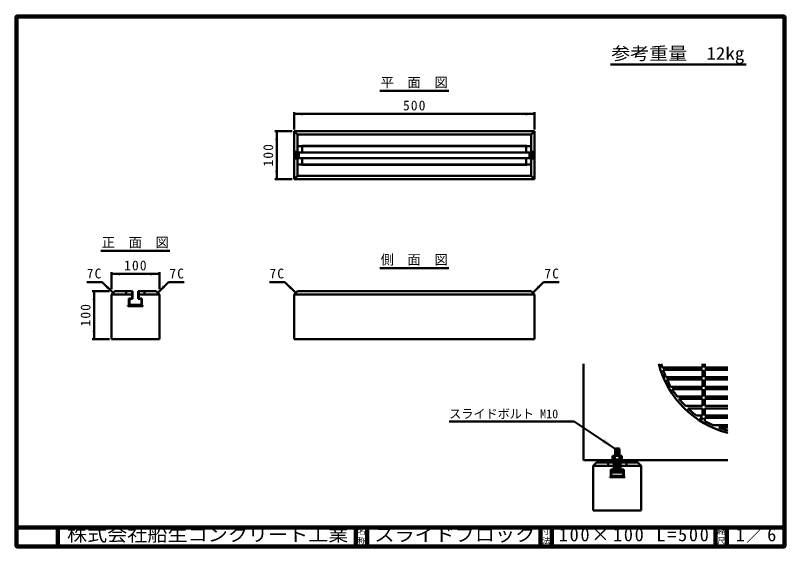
# Model space of a CAD drawing. Units: millimetres, scale not verified. Extents: x 100 to 4105, y 100 to 2870.
import ezdxf
from ezdxf.enums import TextEntityAlignment as Align

# ---------------------------------------------------------------- set-up
doc = ezdxf.new("R2010")
doc.units = ezdxf.units.MM
doc.header["$LTSCALE"] = 5
doc.layers.add('V-nasSTD', color=7, linetype='Continuous', lineweight=50)
doc.styles.add('ＭＳ ゴシック', font='')
doc.styles.get('ＭＳ ゴシック').set_extended_font_data('MS Gothic')

msp = doc.modelspace()

# ---------------------------------------------------------------- hatches: boundary and pattern name
at = {"layer": 'V-nasSTD'}
for points in [[(1593.95, 2364.342), (1548.95, 2356.842), (1593.95, 2349.342)], [(2753.95, 2349.342), (2798.95, 2356.842), (2753.95, 2364.342)], [(1466.45, 2221.842), (1458.95, 2266.842), (1451.45, 2221.842)], [(1451.45, 2061.842), (1458.95, 2016.842), (1466.45, 2061.842)], [(643.95, 1531.842), (598.95, 1524.342), (643.95, 1516.842)], [(803.95, 1516.842), (848.95, 1524.342), (803.95, 1531.842)], [(581.184, 1462.715), (607.7, 1425.592), (570.577, 1452.108)], [(866.717, 1462.715), (840.2, 1425.592), (877.323, 1452.108)], [(1531.184, 1462.715), (1557.7, 1425.592), (1520.577, 1452.108)], [(2816.717, 1462.715), (2790.2, 1425.592), (2827.323, 1452.108)], [(516.45, 1389.342), (508.95, 1434.342), (501.45, 1389.342)], [(501.45, 1229.342), (508.95, 1184.342), (516.45, 1229.342)], [(3150.028, 645.639), (3156.929, 656.061), (3163.831, 666.484), (3219.463, 614.654)]]:
    msp.add_hatch(color=256, dxfattribs=at).paths.add_polyline_path(points)

# ---------------------------------------------------------------- linework, layer by layer
at = {"layer": 'V-nasSTD', "lineweight": 100}
for p, q in [((105, 2865), (105, 105)), ((4100, 2865), (105, 2865)), ((4100, 105), (4100, 2865)), ((105, 205), (4100, 205)), ((320, 205), (320, 105)), ((1870, 205), (1870, 105)), ((1930, 205), (1930, 105)), ((2830, 205), (2830, 105)), ((2890, 205), (2890, 105)), ((3740, 205), (3740, 105)), ((3800, 205), (3800, 105)), ((105, 105), (4100, 105))]:
    msp.add_line(p, q, dxfattribs=at)
at = {"layer": 'V-nasSTD'}
for p, q in [((3194, 2615), (3900, 2615)), ((1994.45, 2476.842), (2353.45, 2476.842)), ((1548.95, 2366.842), (1548.95, 2276.842)), ((2798.95, 2366.842), (2798.95, 2276.842)), ((2798.95, 2356.842), (1548.95, 2356.842)), ((1538.95, 2266.842), (1448.95, 2266.842)), ((1458.95, 2266.842), (1458.95, 2016.842)), ((2798.95, 2266.842), (1548.95, 2266.842)), ((1548.95, 2266.842), (1548.95, 2016.842)), ((1566.45, 2249.342), (1548.95, 2266.842)), ((2781.45, 2249.342), (1566.45, 2249.342)), ((1566.45, 2249.342), (1566.45, 2189.342)), ((2798.95, 2266.842), (2781.45, 2249.342)), ((2781.45, 2249.342), (2781.45, 2189.342)), ((2798.95, 2016.842), (2798.95, 2266.842)), ((1566.45, 2159.342), (1566.45, 2189.342)), ((1588.95, 2189.342), (1566.45, 2189.342)), ((1588.95, 2191.842), (2758.95, 2191.842)), ((1588.95, 2189.342), (1588.95, 2191.842)), ((1591.45, 2189.342), (2756.45, 2189.342)), ((1591.45, 2156.842), (1591.45, 2189.342)), ((2756.45, 2156.842), (2756.45, 2189.342)), ((2758.95, 2189.342), (2758.95, 2191.842)), ((2758.95, 2189.342), (2781.45, 2189.342)), ((2781.45, 2159.342), (2781.45, 2189.342)), ((1566.45, 2159.342), (1548.95, 2159.342)), ((2798.95, 2156.842), (1548.95, 2156.842)), ((1548.95, 2149.342), (1573.95, 2149.342)), ((1573.95, 2146.842), (1548.95, 2146.842)), ((1548.95, 2136.842), (1573.95, 2136.842)), ((1573.95, 2134.342), (1548.95, 2134.342)), ((2798.95, 2126.842), (1548.95, 2126.842)), ((1566.45, 2124.342), (1548.95, 2124.342)), ((1566.45, 2124.342), (1566.45, 2094.342)), ((1573.95, 2156.842), (1573.95, 2126.842)), ((1591.45, 2126.842), (1591.45, 2094.342)), ((2756.45, 2126.842), (2756.45, 2094.342)), ((2773.95, 2156.842), (2773.95, 2126.842)), ((2798.95, 2149.342), (2773.95, 2149.342)), ((2773.95, 2146.842), (2798.95, 2146.842)), ((2798.95, 2136.842), (2773.95, 2136.842)), ((2773.95, 2134.342), (2798.95, 2134.342)), ((2781.45, 2159.342), (2798.95, 2159.342)), ((2781.45, 2124.342), (2798.95, 2124.342)), ((2781.45, 2124.342), (2781.45, 2094.342)), ((1588.95, 2094.342), (1566.45, 2094.342)), ((1566.45, 2034.342), (1566.45, 2094.342)), ((1588.95, 2094.342), (1588.95, 2091.842)), ((1588.95, 2091.842), (2758.95, 2091.842)), ((1591.45, 2094.342), (2756.45, 2094.342)), ((2758.95, 2094.342), (2781.45, 2094.342)), ((2758.95, 2094.342), (2758.95, 2091.842)), ((2781.45, 2094.342), (2781.45, 2034.342)), ((1538.95, 2016.842), (1448.95, 2016.842)), ((1566.45, 2034.342), (1548.95, 2016.842)), ((1548.95, 2016.842), (2798.95, 2016.842)), ((2781.45, 2034.342), (1566.45, 2034.342)), ((2781.45, 2034.342), (2798.95, 2016.842)), ((544.45, 1644.342), (903.45, 1644.342)), ((598.95, 1534.342), (598.95, 1444.342)), ((848.95, 1524.342), (598.95, 1524.342)), ((848.95, 1534.342), (848.95, 1444.342)), ((1994.45, 1554.342), (2353.45, 1554.342)), ((551.132, 1482.16), (471.132, 1482.16)), ((607.7, 1425.592), (551.132, 1482.16)), ((840.2, 1425.592), (896.769, 1482.16)), ((896.769, 1482.16), (976.769, 1482.16)), ((1501.132, 1482.16), (1421.132, 1482.16)), ((1557.7, 1425.592), (1501.132, 1482.16)), ((2790.2, 1425.592), (2846.769, 1482.16)), ((2846.769, 1482.16), (2926.769, 1482.16)), ((498.95, 1434.342), (588.95, 1434.342)), ((508.95, 1434.342), (508.95, 1184.342)), ((598.95, 1416.842), (616.45, 1434.342)), ((598.95, 1416.842), (598.95, 1184.342)), ((598.95, 1416.842), (676.45, 1416.842)), ((676.45, 1434.342), (616.45, 1434.342)), ((708.95, 1434.342), (676.45, 1434.342)), ((676.45, 1416.842), (676.45, 1434.342)), ((706.45, 1416.842), (676.45, 1416.842)), ((706.45, 1396.842), (706.45, 1434.342)), ((708.95, 1394.342), (708.95, 1434.342)), ((738.95, 1394.342), (738.95, 1434.342)), ((738.95, 1434.342), (771.45, 1434.342)), ((741.45, 1396.842), (741.45, 1434.342)), ((741.45, 1416.842), (771.45, 1416.842)), ((771.45, 1416.842), (771.45, 1434.342)), ((771.45, 1434.342), (831.45, 1434.342)), ((771.45, 1416.842), (848.95, 1416.842)), ((831.45, 1434.342), (848.95, 1416.842)), ((848.95, 1184.342), (848.95, 1416.842)), ((1566.45, 1434.342), (1548.95, 1416.842)), ((1548.95, 1184.342), (1548.95, 1416.842)), ((2798.95, 1416.842), (1548.95, 1416.842)), ((1566.45, 1434.342), (2781.45, 1434.342)), ((2781.45, 1434.342), (2798.95, 1416.842)), ((2798.95, 1416.842), (2798.95, 1184.342)), ((690.2, 1396.842), (690.2, 1356.842)), ((690.2, 1396.842), (706.45, 1396.842)), ((692.7, 1394.342), (708.95, 1394.342)), ((692.7, 1359.342), (692.7, 1394.342)), ((692.7, 1364.342), (755.2, 1364.342)), ((692.7, 1361.842), (755.2, 1361.842)), ((703.95, 1361.842), (703.95, 1359.342)), ((706.45, 1361.842), (703.95, 1361.842)), ((706.45, 1359.342), (706.45, 1361.842)), ((716.45, 1361.842), (716.45, 1359.342)), ((718.95, 1361.842), (716.45, 1361.842)), ((718.95, 1359.342), (718.95, 1361.842)), ((728.95, 1361.842), (728.95, 1359.342)), ((731.45, 1361.842), (728.95, 1361.842)), ((731.45, 1359.342), (731.45, 1361.842)), ((738.95, 1394.342), (755.2, 1394.342)), ((741.45, 1396.842), (757.7, 1396.842)), ((741.45, 1361.842), (741.45, 1359.342)), ((743.95, 1361.842), (741.45, 1361.842)), ((743.95, 1359.342), (743.95, 1361.842)), ((755.2, 1359.342), (755.2, 1394.342)), ((757.7, 1356.842), (757.7, 1396.842)), ((685.2, 1356.842), (685.2, 1359.342)), ((685.2, 1359.342), (690.2, 1359.342)), ((685.2, 1356.842), (762.7, 1356.842)), ((692.7, 1359.342), (755.2, 1359.342)), ((762.7, 1359.342), (757.7, 1359.342)), ((762.7, 1356.842), (762.7, 1359.342)), ((498.95, 1184.342), (588.95, 1184.342)), ((598.95, 1184.342), (848.95, 1184.342)), ((2798.95, 1184.342), (1548.95, 1184.342)), ((3054.463, 1055.904), (3054.463, 555.904)), ((3673.213, 1037.154), (3673.213, 1055.904)), ((3685.713, 1055.904), (3685.713, 1037.154)), ((3463.638, 1037.154), (3673.213, 1037.154)), ((3673.213, 1024.654), (3467.681, 1024.654)), ((3673.213, 987.154), (3673.213, 1024.654)), ((3685.713, 1037.154), (3804.463, 1037.154)), ((3685.713, 1024.654), (3804.463, 1024.654)), ((3685.713, 1024.654), (3685.713, 987.154)), ((3482.118, 987.154), (3673.213, 987.154)), ((3673.213, 974.654), (3487.742, 974.654)), ((3673.213, 937.154), (3673.213, 974.654)), ((3685.713, 987.154), (3804.463, 987.154)), ((3804.463, 974.654), (3685.713, 974.654)), ((3685.713, 974.654), (3685.713, 937.154)), ((3507.275, 937.154), (3673.213, 937.154)), ((3514.743, 924.654), (3673.213, 924.654)), ((3673.213, 887.154), (3673.213, 924.654)), ((3804.463, 937.154), (3685.713, 937.154)), ((3685.713, 924.654), (3804.463, 924.654)), ((3685.713, 924.654), (3685.713, 887.154)), ((3540.403, 887.154), (3673.213, 887.154)), ((3685.713, 887.154), (3804.463, 887.154)), ((3673.213, 874.654), (3550.164, 874.654)), ((3673.213, 874.654), (3673.213, 837.154)), ((3804.463, 874.654), (3685.713, 874.654)), ((3685.713, 837.154), (3685.713, 874.654)), ((3583.786, 837.154), (3673.213, 837.154)), ((3673.213, 824.654), (3596.683, 824.654)), ((3673.213, 787.154), (3673.213, 824.654)), ((3685.713, 837.154), (3804.463, 837.154)), ((3804.463, 824.654), (3685.713, 824.654)), ((3685.713, 824.654), (3685.713, 787.154)), ((3642.031, 787.154), (3673.213, 787.154)), ((3659.987, 774.654), (3673.213, 774.654)), ((3673.213, 766.184), (3673.213, 774.654)), ((3685.713, 787.154), (3804.463, 787.154)), ((3804.463, 774.654), (3685.713, 774.654)), ((3685.713, 774.654), (3685.713, 758.716)), ((2355.89, 756.075), (3005.89, 756.075)), ((3005.89, 756.075), (3219.463, 614.654)), ((3727.616, 737.154), (3804.463, 737.154)), ((3804.463, 724.654), (3757.73, 724.654)), ((3218.213, 613.404), (3220.713, 615.904)), ((3218.213, 578.404), (3218.213, 613.404)), ((3218.213, 610.59), (3240.713, 612.558)), ((3218.213, 606.825), (3240.713, 608.794)), ((3218.213, 603.061), (3240.713, 605.029)), ((3218.213, 599.297), (3240.713, 601.265)), ((3219.254, 614.445), (3235.929, 615.904)), ((3238.213, 615.904), (3220.713, 615.904)), ((3238.213, 615.904), (3240.713, 613.404)), ((3240.713, 613.404), (3240.713, 578.404)), ((3205.713, 577.154), (3205.713, 559.654)), ((3247.588, 578.404), (3211.338, 578.404)), ((3216.963, 559.654), (3216.963, 577.154)), ((3218.213, 595.532), (3240.713, 597.501)), ((3218.213, 591.768), (3240.713, 593.736)), ((3218.213, 588.004), (3240.713, 589.972)), ((3218.213, 584.239), (3240.713, 586.208)), ((3218.213, 580.475), (3240.713, 582.443)), ((3240.713, 578.679), (3237.566, 578.404)), ((3241.963, 559.654), (3241.963, 577.154)), ((3253.213, 559.654), (3253.213, 577.154)), ((3804.463, 555.904), (3054.463, 555.904)), ((3104.463, 525.904), (3121.963, 543.404)), ((3104.463, 525.904), (3104.463, 293.404)), ((3104.463, 525.904), (3181.963, 525.904)), ((3181.963, 543.404), (3121.963, 543.404)), ((3141.963, 543.404), (3316.963, 543.404)), ((3214.463, 543.404), (3181.963, 543.404)), ((3181.963, 525.904), (3181.963, 543.404)), ((3211.963, 525.904), (3181.963, 525.904)), ((3203.213, 558.404), (3203.213, 555.904)), ((3255.713, 558.404), (3203.213, 558.404)), ((3203.213, 555.904), (3255.713, 555.904)), ((3211.338, 558.404), (3247.588, 558.404)), ((3211.963, 505.904), (3211.963, 543.404)), ((3214.463, 503.404), (3214.463, 543.404)), ((3214.463, 543.404), (3244.463, 543.404)), ((3218.213, 542.832), (3224.752, 543.404)), ((3218.213, 503.404), (3218.213, 543.404)), ((3218.213, 539.067), (3240.713, 541.036)), ((3218.213, 535.303), (3240.713, 537.272)), ((3218.213, 531.539), (3240.713, 533.507)), ((3218.213, 527.774), (3240.713, 529.743)), ((3218.213, 524.01), (3240.713, 525.979)), ((3218.213, 520.246), (3240.713, 522.214)), ((3240.713, 543.404), (3240.713, 503.404)), ((3244.463, 503.404), (3244.463, 543.404)), ((3244.463, 543.404), (3276.963, 543.404)), ((3246.963, 505.904), (3246.963, 543.404)), ((3246.963, 525.904), (3276.963, 525.904)), ((3255.713, 555.904), (3255.713, 558.404)), ((3276.963, 525.904), (3276.963, 543.404)), ((3276.963, 543.404), (3336.963, 543.404)), ((3276.963, 525.904), (3354.463, 525.904)), ((3336.963, 543.404), (3354.463, 525.904)), ((3354.463, 293.404), (3354.463, 525.904)), ((3195.713, 505.904), (3195.713, 465.904)), ((3195.713, 505.904), (3211.963, 505.904)), ((3198.213, 503.404), (3214.463, 503.404)), ((3198.213, 468.404), (3198.213, 503.404)), ((3203.213, 503.404), (3203.213, 490.904)), ((3255.713, 503.404), (3203.213, 503.404)), ((3203.213, 490.904), (3255.713, 490.904)), ((3218.213, 516.481), (3240.713, 518.45)), ((3218.213, 512.717), (3240.713, 514.686)), ((3218.213, 508.953), (3240.713, 510.921)), ((3218.213, 505.188), (3240.713, 507.157)), ((3244.463, 503.404), (3260.713, 503.404)), ((3246.963, 505.904), (3263.213, 505.904)), ((3255.713, 490.904), (3255.713, 503.404)), ((3260.713, 468.404), (3260.713, 503.404)), ((3263.213, 465.904), (3263.213, 505.904)), ((3190.713, 465.904), (3190.713, 468.404)), ((3190.713, 468.404), (3195.713, 468.404)), ((3190.713, 465.904), (3268.213, 465.904)), ((3198.213, 473.404), (3260.713, 473.404)), ((3198.213, 470.904), (3260.713, 470.904)), ((3198.213, 468.404), (3260.713, 468.404)), ((3209.463, 470.904), (3209.463, 468.404)), ((3211.963, 470.904), (3209.463, 470.904)), ((3211.963, 468.404), (3211.963, 470.904)), ((3221.963, 470.904), (3221.963, 468.404)), ((3224.463, 470.904), (3221.963, 470.904)), ((3224.463, 468.404), (3224.463, 470.904)), ((3234.463, 470.904), (3234.463, 468.404)), ((3236.963, 470.904), (3234.463, 470.904)), ((3236.963, 468.404), (3236.963, 470.904)), ((3246.963, 470.904), (3246.963, 468.404)), ((3249.463, 470.904), (3246.963, 470.904)), ((3249.463, 468.404), (3249.463, 470.904)), ((3268.213, 468.404), (3263.213, 468.404)), ((3268.213, 465.904), (3268.213, 468.404)), ((3104.463, 293.404), (3354.463, 293.404))]:
    msp.add_line(p, q, dxfattribs=at)
at = {"layer": 'V-nasSTD', "lineweight": 13}
msp.add_lwpolyline([(100, 100), (100, 2870), (4105, 2870), (4105, 100)], close=True, dxfattribs=at)
at = {"layer": 'V-nasSTD'}
for centre, radius, start, end in [((3929.463, 1180.904), 500, 194.47751, 255.52249), ((3929.463, 1180.904), 487.5, 194.85717, 197.14985), ((3929.463, 1180.904), 487.5, 198.69394, 203.41798), ((3929.463, 1180.904), 487.5, 205.029, 210), ((3929.463, 1180.904), 487.5, 211.71141, 217.05376), ((3929.463, 1180.904), 487.5, 218.91782, 224.8399), ((3929.463, 1180.904), 487.5, 226.95092, 233.87107), ((3929.463, 1180.904), 487.5, 236.44269, 238.28859), ((3929.463, 1180.904), 487.5, 240, 245.54081), ((3929.463, 1180.904), 487.5, 249.37362, 255.14283), ((3211.338, 565.123), 13.281, 64.94238, 115.05762), ((3229.463, 515.279), 63.125, 78.57881, 101.42119), ((3247.588, 565.123), 13.281, 64.94238, 115.05762), ((3154.463, 543.404), 12.5, 90, 180), ((3185.713, 543.404), 12.5, 90, 180), ((3211.338, 571.685), 13.281, 244.94238, 295.05762), ((3229.463, 621.529), 63.125, 258.57881, 281.42119), ((3247.588, 571.685), 13.281, 244.94238, 295.05762), ((3273.213, 543.404), 12.5, 0, 90), ((3304.463, 543.404), 12.5, 0, 90)]:
    msp.add_arc(centre, radius, start, end, dxfattribs=at)

# ---------------------------------------------------------------- texts
at = {"layer": 'V-nasSTD', "style": 'ＭＳ ゴシック', "width": 1.1}
for s, height, p in [('参考重量\u300012kg', 65.98, (3198, 2705)), ('株式会社船生コンクリート工業', 69.65, (368.25, 202.55)), ('スライドブロック', 69.65, (1966.75, 202.47))]:
    msp.add_text(s, height=height, dxfattribs=at).set_placement(p, align=Align.TOP_LEFT)
at = {"layer": 'V-nasSTD', "style": 'ＭＳ ゴシック'}
for s, height, p in [('平\u3000面\u3000図', 51.32, (1998.45, 2546.842)), ('正\u3000面\u3000図', 51.32, (548.45, 1714.342)), ('側\u3000面\u3000図', 51.32, (1998.45, 1624.342)), ('スライドボルト M10', 46.19, (2355.89, 818.982)), ('名', 30.79, (1878.982, 200.999)), ('寸', 30.79, (2838.982, 200.999)), ('縮', 30.79, (3748.982, 200.999)), ('称', 30.79, (1878.976, 151.01)), ('法', 30.79, (2838.976, 151.01)), ('尺', 30.79, (3748.976, 151.01))]:
    msp.add_text(s, height=height, dxfattribs=at).set_placement(p, align=Align.TOP_LEFT)
at = {"layer": 'V-nasSTD', "attachment_point": 1, "style": 'ＭＳ ゴシック'}
for s, insert, char_height in [('\\T1.17;500', (2115.45, 2426.842), 51.32), ('\\T1.17;100', (665.45, 1594.342), 51.32), ('\\T1.17;7C', (471.132, 1552.16), 51.32), ('\\T1.17;7C', (900.769, 1552.16), 51.32), ('\\T1.17;7C', (1421.132, 1552.16), 51.32), ('\\T1.17;7C', (2850.769, 1552.16), 51.32), ('\\T1.19;100×100\\~L=500', (2925.5, 202.508), 69.65), ('\\T1.15;1／6', (3845.521, 202.582), 69.65)]:
    msp.add_mtext(s, dxfattribs=dict(at, insert=insert, char_height=char_height))
at = {"layer": 'V-nasSTD', "char_height": 51.32, "attachment_point": 1, "rotation": 90, "style": 'ＭＳ ゴシック'}
for insert in [(1388.95, 2083.342), (438.95, 1250.842)]:
    msp.add_mtext('\\T1.17;100', dxfattribs=dict(at, insert=insert))

doc.saveas('drawing.dxf')
